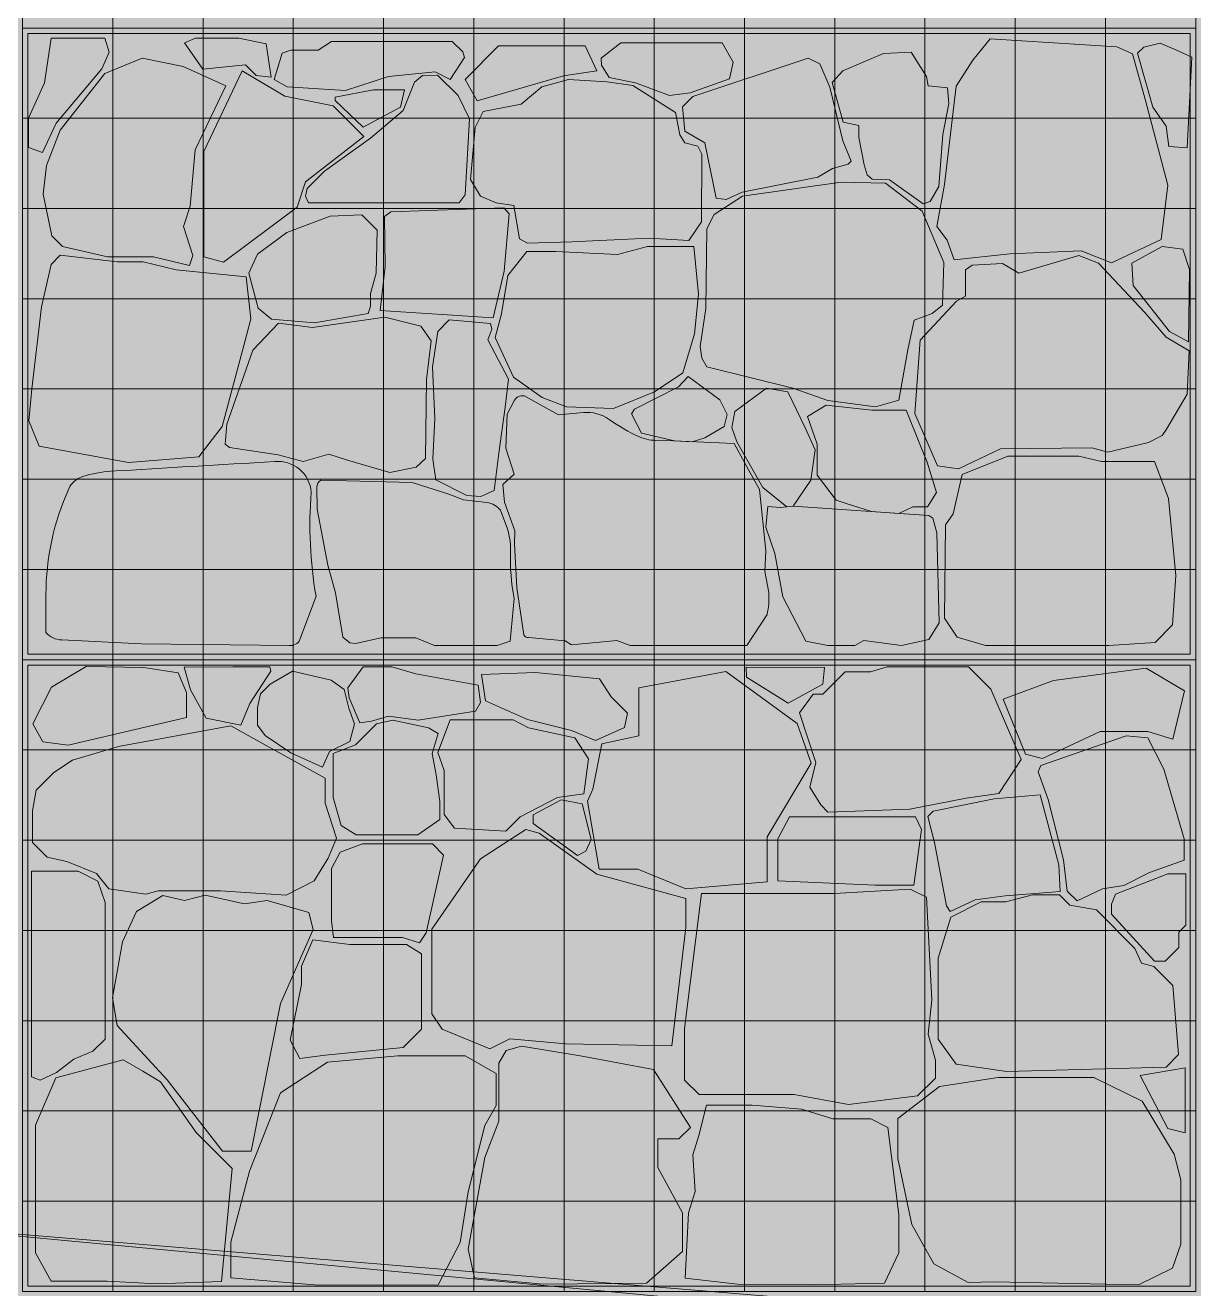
# Model space of a CAD drawing. Header units: centimetres. Extents: x -4381 to 5639, y -3920 to 4826.
# Drawn here: x 187.769 to 189.144, y 2.444 to 3.93 of the extents above; entities that cross this region are included whole.
import ezdxf
from ezdxf.xclip import XClip

# ---------------------------------------------------------------- set-up
doc = ezdxf.new("R2010")
doc.units = ezdxf.units.CM
doc.header["$MEASUREMENT"] = 0
doc.header["$XCLIPFRAME"] = 0
doc.set_wipeout_variables(frame=1)
doc.linetypes.add('Wipeout_Contour', pattern=[100, 0, -100])
for name, color, linetype in [('0- SITE', 7, 'Continuous'), ('Drawing & Figure', 7, 'Continuous'), ('Mur de clôture', 7, 'Continuous')]:
    doc.layers.add(name, color=color, linetype=linetype)
for name, color, linetype, lineweight in [('0- SITE_Pen_No__1', 7, 'Continuous', 5), ('0_Pen_No__1', 7, 'Continuous', 5), ('net_Pen_No__1', 7, 'Continuous', 5)]:
    doc.layers.add(name, color=color, linetype=linetype, lineweight=lineweight)
for name, color, linetype, lineweight, true_color in [('0- SITE_Pen_No__102', 7, 'Continuous', 5, 0xcccccc), ('0- SITE_Pen_No__180', 7, 'Continuous', 5, 0xe2e3c6), ('cad-block.com_Pen_No__62', 7, 'Continuous', 5, 0xaaaaaa), ('hatch stone_Pen_No__254', 7, 'Continuous', 13, 0xe8e8e8), ('Mur de clôture_Pen_No__178', 7, 'Continuous', 5, 0xbda888)]:
    doc.layers.add(name, color=color, linetype=linetype, lineweight=lineweight, true_color=true_color)

# ---------------------------------------------------------------- blocks, each defined once
blk = doc.blocks.new('Drawing_15_15', base_point=(-267.6734, 10.6179))
at = {"layer": 'hatch stone_Pen_No__254', "linetype": 'Continuous', "ltscale": 10}
for points in [[(187.7899, 3.7803), (187.8059, 3.8148), (187.8597, 3.8787), (187.8681, 3.8982), (187.863, 3.9149), (187.8001, 3.9149), (187.7919, 3.8621), (187.7731, 3.8206), (187.7731, 3.7861)], [(187.9783, 3.8785), (188.0286, 3.8835), (188.041, 3.871), (188.0587, 3.8688), (188.0528, 3.9083), (188.0206, 3.9149), (187.9696, 3.9149), (187.9567, 3.9094)], [(188.0715, 3.8972), (188.0623, 3.8662), (188.0775, 3.8575), (188.1461, 3.8532), (188.1968, 3.8697), (188.2515, 3.8753), (188.2693, 3.8661), (188.286, 3.8922), (188.2841, 3.8986), (188.2718, 3.9108), (188.1297, 3.9108), (188.1139, 3.9007), (188.0818, 3.9007)], [(188.5979, 3.8671), (188.6022, 3.8867), (188.5891, 3.9093), (188.4702, 3.9093), (188.447, 3.8914), (188.4473, 3.8831), (188.4562, 3.8685), (188.4874, 3.8622), (188.5273, 3.8473), (188.5517, 3.8506)], [(188.8624, 3.6542), (188.9278, 3.6612), (189.0116, 3.6647), (189.0475, 3.6504), (189.1058, 3.6778), (189.1136, 3.7417), (189.0872, 3.8415), (189.0721, 3.8965), (189.0535, 3.9046), (188.9047, 3.914), (188.8842, 3.889), (188.8644, 3.8582), (188.8508, 3.7427), (188.842, 3.6933), (188.8541, 3.6772)], [(188.3012, 3.8409), (188.4025, 3.8705), (188.4419, 3.8762), (188.4283, 3.9058), (188.3261, 3.9058), (188.2868, 3.866)], [(188.7598, 3.7542), (188.7658, 3.7491), (188.7861, 3.7481), (188.8257, 3.7199), (188.8341, 3.7227), (188.844, 3.7401), (188.8488, 3.8013), (188.8561, 3.838), (188.8544, 3.8563), (188.8315, 3.8587), (188.8298, 3.8698), (188.8116, 3.8983), (188.7792, 3.8967), (188.7314, 3.8764), (188.7187, 3.8626), (188.7318, 3.8161), (188.7502, 3.8119), (188.7502, 3.798), (188.7565, 3.7656)], [(189.1364, 3.7858), (189.1417, 3.8924), (189.1237, 3.9008), (189.1047, 3.909), (189.0852, 3.9042), (189.078, 3.897), (189.0959, 3.8335), (189.1116, 3.8113), (189.1148, 3.7874)], [(187.9625, 3.6474), (187.9664, 3.659), (187.9556, 3.6931), (187.9634, 3.717), (187.9693, 3.7834), (188.0053, 3.8589), (187.9554, 3.8814), (187.9069, 3.8913), (187.8632, 3.8732), (187.8106, 3.8067), (187.7946, 3.7648), (187.7906, 3.7312), (187.8007, 3.6823), (187.8131, 3.6699), (187.8661, 3.6577), (187.9203, 3.6577)], [(188.5823, 3.7267), (188.5938, 3.7251), (188.6129, 3.7337), (188.7018, 3.7512), (188.719, 3.7615), (188.7376, 3.7667), (188.741, 3.7699), (188.7313, 3.7941), (188.7159, 3.857), (188.7042, 3.8846), (188.6903, 3.8912), (188.5547, 3.8462), (188.5426, 3.834), (188.5452, 3.8054), (188.569, 3.7918)], [(188.0247, 3.8765), (187.9795, 3.7816), (187.9795, 3.6577), (188.0026, 3.6514), (188.0895, 3.7158), (188.0992, 3.7459), (188.1678, 3.7991), (188.1317, 3.8351), (188.075, 3.8467)], [(188.2366, 3.8709), (188.2274, 3.8631), (188.2141, 3.8298), (188.1757, 3.7972), (188.1215, 3.7584), (188.1011, 3.738), (188.099, 3.729), (188.1026, 3.7209), (188.2797, 3.7209), (188.2871, 3.7303), (188.2922, 3.8199), (188.2786, 3.8472), (188.2546, 3.8712)], [(188.3441, 3.7179), (188.3508, 3.6788), (188.3602, 3.6738), (188.4126, 3.6753), (188.5035, 3.6795), (188.5499, 3.6766), (188.565, 3.6986), (188.5652, 3.7785), (188.5608, 3.7877), (188.5453, 3.7916), (188.5393, 3.8009), (188.5343, 3.8273), (188.5151, 3.8395), (188.4842, 3.8591), (188.4535, 3.8635), (188.4087, 3.8661), (188.3772, 3.8574), (188.3527, 3.8372), (188.3082, 3.8287), (188.2989, 3.8095), (188.2934, 3.7484), (188.305, 3.7288), (188.3235, 3.7209)], [(188.134, 3.8415), (188.1671, 3.8101), (188.2109, 3.8335), (188.2154, 3.854), (188.1791, 3.854), (188.134, 3.8455)], [(188.5713, 3.5282), (188.6726, 3.5031), (188.7136, 3.4886), (188.7698, 3.4809), (188.7972, 3.4891), (188.8079, 3.5483), (188.815, 3.583), (188.8365, 3.5909), (188.8484, 3.6005), (188.8501, 3.6507), (188.8246, 3.7114), (188.7816, 3.7443), (188.7294, 3.7452), (188.6133, 3.7291), (188.58, 3.7073), (188.5713, 3.6903), (188.57, 3.5967), (188.5636, 3.5519), (188.5652, 3.5383)], [(188.0592, 3.5841), (188.1096, 3.5798), (188.173, 3.591), (188.1756, 3.5997), (188.1757, 3.6143), (188.1822, 3.6382), (188.1833, 3.6888), (188.1652, 3.7069), (188.1283, 3.7055), (188.0771, 3.6862), (188.0426, 3.6606), (188.0324, 3.6383), (188.0436, 3.5971)], [(188.1871, 3.5946), (188.2597, 3.5896), (188.3197, 3.5857), (188.333, 3.6405), (188.3386, 3.7081), (188.3324, 3.7151), (188.1997, 3.7106), (188.1919, 3.7049), (188.1927, 3.6463)], [(187.7859, 3.4348), (187.8908, 3.4156), (187.9737, 3.4221), (188.0012, 3.4581), (188.0296, 3.5652), (188.0349, 3.5848), (188.0293, 3.634), (187.947, 3.6424), (187.9081, 3.6518), (187.8776, 3.6518), (187.8106, 3.6594), (187.7998, 3.6486), (187.7886, 3.5989), (187.7773, 3.5021), (187.7738, 3.4645)], [(188.3223, 3.5625), (188.3438, 3.5158), (188.3776, 3.4922), (188.4061, 3.4811), (188.4614, 3.4793), (188.5095, 3.4987), (188.543, 3.5211), (188.5569, 3.567), (188.5613, 3.6138), (188.556, 3.6699), (188.5013, 3.6699), (188.466, 3.6604), (188.3931, 3.6639), (188.3596, 3.6639), (188.337, 3.6356), (188.3296, 3.5906)], [(188.8427, 3.4115), (188.8675, 3.4083), (188.9168, 3.4316), (189.0242, 3.4329), (189.0428, 3.4277), (189.0907, 3.4393), (189.1071, 3.4472), (189.1122, 3.4549), (189.1362, 3.4959), (189.1387, 3.5471), (189.1115, 3.563), (189.0861, 3.5924), (189.032, 3.6501), (189.009, 3.6592), (188.9384, 3.6384), (188.919, 3.6498), (188.8834, 3.6478), (188.8754, 3.6422), (188.8754, 3.6113), (188.8649, 3.6053), (188.8222, 3.5597), (188.8159, 3.4734)], [(189.0712, 3.6502), (189.0726, 3.6239), (189.1156, 3.5696), (189.138, 3.5577), (189.139, 3.6425), (189.1312, 3.6665), (189.1069, 3.6697)], [(188.0046, 3.437), (188.0098, 3.4331), (188.067, 3.4246), (188.0965, 3.4169), (188.1267, 3.4254), (188.1484, 3.4184), (188.1985, 3.404), (188.2294, 3.41), (188.2403, 3.4202), (188.2413, 3.5131), (188.2468, 3.5587), (188.2348, 3.576), (188.1924, 3.5866), (188.1074, 3.5743), (188.0674, 3.5797), (188.0373, 3.5477), (188.0064, 3.4608)], [(188.2889, 3.3767), (188.3055, 3.3758), (188.3209, 3.3825), (188.3264, 3.4266), (188.334, 3.4807), (188.3379, 3.5136), (188.3137, 3.56), (188.3185, 3.5723), (188.3169, 3.5792), (188.268, 3.5836), (188.2549, 3.5697), (188.2487, 3.5283), (188.2513, 3.4672), (188.249, 3.4197), (188.2523, 3.3951)], [(188.4942, 3.4502), (188.5332, 3.441), (188.5541, 3.4401), (188.5688, 3.4446), (188.5918, 3.4579), (188.5952, 3.4722), (188.5864, 3.4893), (188.5493, 3.5167), (188.538, 3.5045), (188.4861, 3.4784), (188.4827, 3.4728)], [(188.412, 3.2011), (188.4653, 3.2061), (188.4809, 3.2003), (188.6185, 3.2003), (188.6421, 3.2366, 0.078557), (188.644, 3.2625), (188.6394, 3.2875), (188.6405, 3.3117), (188.6332, 3.3839), (188.6202, 3.4068), (188.6035, 3.438), (188.5143, 3.4418, -0.129508), (188.492, 3.4457, -0.047136), (188.4562, 3.4663, 0.178869), (188.4261, 3.4744), (188.3969, 3.4718), (188.3581, 3.4932, 0.402294), (188.3451, 3.4889), (188.3364, 3.4724), (188.3347, 3.4324), (188.3445, 3.4017), (188.3311, 3.3896), (188.3332, 3.369), (188.3453, 3.3353), (188.3448, 3.3201), (188.3477, 3.268), (188.3558, 3.2129, 0.271244), (188.3613, 3.2096), (188.4046, 3.2057)], [(188.6007, 3.4566), (188.6065, 3.44), (188.6372, 3.3862), (188.6653, 3.3634), (188.6729, 3.3642), (188.6937, 3.3948), (188.6985, 3.4307), (188.6874, 3.4556), (188.6664, 3.4989), (188.6415, 3.5032), (188.6042, 3.4755)], [(188.7339, 3.3676), (188.7651, 3.358), (188.7972, 3.3558), (188.8136, 3.3634), (188.8309, 3.3634), (188.8415, 3.3802), (188.8305, 3.4159), (188.8225, 3.4354), (188.8056, 3.4771), (188.7653, 3.4771), (188.7115, 3.483), (188.6898, 3.4698), (188.701, 3.4373), (188.701, 3.4006), (188.7235, 3.3713)], [(188.899, 3.2003), (188.9637, 3.2003), (189.0441, 3.2003), (189.0985, 3.2038), (189.1192, 3.2245), (189.1229, 3.2825), (189.1142, 3.3732), (189.0978, 3.4168), (189.0355, 3.4168), (189.009, 3.4229), (188.9253, 3.4229), (188.8717, 3.4016), (188.861, 3.3554), (188.852, 3.3424), (188.851, 3.2324), (188.8657, 3.2101)], [(187.7938, 3.2157, 0.202929), (187.8123, 3.2068), (187.9061, 3.2023), (188.0798, 3.2003, 0.315943), (188.0926, 3.2072), (188.1115, 3.2583, -0.062601), (188.1058, 3.3807, 0.423499), (188.063, 3.4166), (187.8702, 3.4053, 0.056058), (187.837, 3.3991, 0.216368), (187.8206, 3.3847, 0.106349), (187.7938, 3.2603)], [(188.1432, 3.2102), (188.1514, 3.2036), (188.158, 3.2026), (188.1883, 3.2092), (188.2289, 3.2092), (188.2509, 3.2003), (188.3246, 3.2003), (188.3397, 3.2054), (188.3445, 3.2558, -0.055011), (188.3403, 3.3107, 0.099308), (188.3349, 3.3428), (188.3286, 3.3594, 0.204724), (188.3126, 3.3684), (188.2851, 3.3715), (188.2677, 3.3784), (188.2246, 3.3922), (188.1173, 3.3949, 0.262334), (188.1126, 3.3863), (188.1129, 3.3607), (188.1255, 3.2948), (188.1343, 3.2621)], [(188.6877, 3.2053), (188.7136, 3.2003), (188.7453, 3.2003), (188.7558, 3.2061), (188.8002, 3.2003), (188.8326, 3.2073), (188.8444, 3.2271), (188.8418, 3.333), (188.8373, 3.35), (188.8326, 3.3534), (188.6729, 3.3642), (188.6577, 3.3625), (188.643, 3.3639), (188.6406, 3.3396), (188.6514, 3.3086), (188.6605, 3.2576)], [(187.9592, 3.1156), (187.9592, 3.1451), (187.9495, 3.1681), (187.9088, 3.1743), (187.8412, 3.1758), (187.8002, 3.1512), (187.7785, 3.1081), (187.7902, 3.0871), (187.8201, 3.083)], [(187.9823, 3.1148), (188.0231, 3.1066), (188.0338, 3.1322), (188.0585, 3.1703), (188.057, 3.1754), (188.0135, 3.1752), (187.9562, 3.175), (187.964, 3.148)], [(188.0837, 3.17), (188.0577, 3.155), (188.0461, 3.1434), (188.0425, 3.1273), (188.0425, 3.1066), (188.0517, 3.0945), (188.082, 3.0742), (188.1191, 3.0573), (188.1272, 3.0755), (188.1514, 3.0873), (188.1566, 3.108), (188.1502, 3.1268), (188.1448, 3.1485), (188.1295, 3.1596)], [(188.1506, 3.1387), (188.1632, 3.1092), (188.1768, 3.1113), (188.1966, 3.1171), (188.2316, 3.1123), (188.299, 3.1229), (188.3049, 3.1333), (188.3021, 3.1538), (188.2289, 3.167), (188.2008, 3.1751), (188.1671, 3.1754), (188.149, 3.1507)], [(188.3062, 3.1662), (188.3109, 3.1352), (188.3601, 3.1134), (188.4119, 3.1005), (188.4402, 3.0886), (188.4745, 3.1038), (188.4781, 3.1207), (188.4587, 3.1401), (188.4449, 3.1611), (188.3695, 3.1686)], [(188.4447, 2.9374), (188.49, 2.9374), (188.5464, 2.9139), (188.6423, 2.9222), (188.6423, 2.9752), (188.6939, 3.0618), (188.6774, 3.1085), (188.5937, 3.1696), (188.4912, 3.1505), (188.4913, 3.094), (188.4476, 3.0848), (188.437, 3.0312), (188.4309, 3.0173)], [(188.6177, 3.1749), (188.6179, 3.1631), (188.6671, 3.1324), (188.7079, 3.1549), (188.7096, 3.1745)], [(188.7137, 3.0043), (188.8099, 3.0076), (188.8764, 3.0209), (188.9147, 3.0262), (188.9412, 3.0664), (188.9053, 3.1491), (188.8792, 3.1752), (188.7833, 3.1752), (188.7638, 3.1695), (188.7339, 3.1695), (188.7076, 3.1431), (188.6963, 3.1431), (188.6801, 3.121), (188.6996, 3.0625), (188.6924, 3.0335), (188.7053, 3.0127)], [(188.9662, 3.0674), (189.0338, 3.0991), (189.09, 3.0991), (189.1196, 3.0903), (189.1333, 3.1471), (189.0881, 3.1735), (188.9789, 3.1593), (188.92, 3.1371), (188.946, 3.0723)], [(188.1315, 3.0733), (188.1315, 3.0217), (188.1412, 2.9886), (188.1588, 2.9777), (188.2312, 2.9777), (188.2572, 2.9958), (188.2572, 3.0168), (188.2529, 3.0481), (188.2481, 3.0734), (188.2553, 3.0967), (188.2437, 3.1035), (188.2018, 3.1124), (188.1825, 3.1081), (188.158, 3.0836)], [(188.2549, 3.0746), (188.2623, 3.0531), (188.2623, 3.0015), (188.2745, 2.9854), (188.3348, 2.9819), (188.3516, 2.9986), (188.3957, 3.0216), (188.4266, 3.0257), (188.4319, 3.0671), (188.4159, 3.0919), (188.3614, 3.1034), (188.3436, 3.1129), (188.2692, 3.1129)], [(187.7779, 3.006), (187.7779, 2.9686), (187.7953, 2.9512), (187.8185, 2.9464), (187.8532, 2.9323), (187.8679, 2.9141), (187.9114, 2.9077), (187.9258, 2.9119), (187.9992, 2.9119), (188.0763, 2.9066), (188.1094, 2.9236), (188.1256, 2.9502), (188.1355, 2.9737), (188.1224, 3.015), (188.1224, 3.0443), (188.0112, 3.106), (187.879, 3.0814), (187.8252, 3.0653), (187.8031, 3.051), (187.7821, 3.0301)], [(188.995, 2.9114), (189.0071, 2.8999), (189.0367, 2.9142), (189.0617, 2.9179), (189.092, 2.9331), (189.1329, 2.9477), (189.1329, 2.973), (189.1089, 3.0549), (189.0901, 3.0916), (189.0645, 3.0941), (188.9642, 3.0591), (188.961, 3.0519), (188.9728, 3.0191), (188.9908, 2.9481)], [(188.367, 2.991), (188.4192, 2.9533), (188.4288, 2.9585), (188.435, 2.9721), (188.4247, 3.014), (188.4, 3.0188), (188.367, 3.0013)], [(188.8533, 2.8942), (188.8575, 2.8874), (188.8868, 2.901), (188.9223, 2.906), (188.987, 2.9111), (188.9852, 2.9424), (188.9634, 3.0246), (188.9092, 3.0198), (188.8374, 3.0053), (188.8312, 2.9991), (188.839, 2.9687)], [(188.6549, 2.9234), (188.7692, 2.9185), (188.8147, 2.9185), (188.8236, 2.9838), (188.8168, 2.9988), (188.6684, 2.9988), (188.6549, 2.9729)], [(188.4053, 2.7318), (188.5302, 2.7294), (188.5466, 2.8685), (188.5466, 2.9026), (188.4418, 2.9315), (188.3739, 2.9794), (188.3584, 2.984), (188.3048, 2.9495), (188.2479, 2.8665), (188.2479, 2.7671), (188.26, 2.7491), (188.3159, 2.726), (188.3394, 2.7378)], [(188.1322, 2.8568), (188.2131, 2.8568), (188.2331, 2.8504), (188.2412, 2.8624), (188.2616, 2.9538), (188.2484, 2.967), (188.1663, 2.967), (188.14, 2.9573), (188.1297, 2.9381), (188.1297, 2.8764)], [(187.7767, 2.6928), (187.787, 2.689), (187.8063, 2.698), (187.8267, 2.7135), (187.849, 2.723), (187.8634, 2.7374), (187.8634, 2.898), (187.8548, 2.9232), (187.8317, 2.9349), (187.7767, 2.9349)], [(189.0474, 2.8841), (189.0979, 2.8291), (189.1106, 2.8291), (189.1264, 2.8449), (189.1264, 2.863), (189.1349, 2.8715), (189.1349, 2.9318), (189.1134, 2.9318), (189.0521, 2.9079), (189.0474, 2.8961)], [(188.5451, 2.6889), (188.5622, 2.6722), (188.6739, 2.6722), (188.7381, 2.6604), (188.8192, 2.6704), (188.8401, 2.6913), (188.8401, 2.7126), (188.8316, 2.7431), (188.836, 2.7836), (188.8297, 2.9043), (188.8105, 2.9137), (188.7212, 2.9084), (188.5648, 2.9084), (188.5451, 2.7496)], [(187.8774, 2.7534), (187.9364, 2.6892), (188.0014, 2.6053), (188.0353, 2.6053), (188.0697, 2.7793), (188.108, 2.8661), (188.103, 2.8863), (188.0542, 2.9005), (188.0272, 2.8964), (187.9811, 2.9067), (187.9567, 2.9003), (187.9312, 2.9062), (187.9002, 2.8873), (187.8838, 2.8519), (187.8722, 2.7859)], [(188.9243, 2.6993), (189.1115, 2.7044), (189.1262, 2.719), (189.1195, 2.8002), (189.0971, 2.8227), (189.0825, 2.8267), (189.0748, 2.844), (189.0295, 2.8893), (188.9981, 2.8949), (188.9862, 2.9069), (188.9545, 2.9069), (188.9231, 2.8988), (188.8941, 2.8988), (188.8584, 2.8809), (188.8432, 2.8327), (188.8432, 2.7372), (188.8646, 2.7079)], [(188.0925, 2.7145), (188.1221, 2.7185), (188.2142, 2.7274), (188.2356, 2.7488), (188.2356, 2.8375), (188.2179, 2.8486), (188.1512, 2.8486), (188.1079, 2.8541), (188.0943, 2.8232), (188.0943, 2.8017), (188.0811, 2.7359)], [(188.2903, 2.4903), (188.2981, 2.4565), (188.3788, 2.4492), (188.5003, 2.4503), (188.5425, 2.4874), (188.5425, 2.5329), (188.5137, 2.5863), (188.5137, 2.6198), (188.5385, 2.6198), (188.5519, 2.6333), (188.5087, 2.7015), (188.4245, 2.7172), (188.3534, 2.7289), (188.3353, 2.7238), (188.3264, 2.7091), (188.3264, 2.6408), (188.3101, 2.5982)], [(187.7814, 2.6359), (187.7814, 2.486), (187.8, 2.4524), (187.8657, 2.4524), (187.9245, 2.4493), (188.0004, 2.4522), (188.013, 2.5851), (187.9706, 2.6275), (187.9285, 2.6872), (187.8846, 2.7129), (187.8053, 2.6918)], [(188.0114, 2.4566), (188.1144, 2.4478), (188.2553, 2.4484), (188.2809, 2.4979), (188.2905, 2.5577), (188.31, 2.6358), (188.3235, 2.6592), (188.3235, 2.6967), (188.2869, 2.7177), (188.2078, 2.7177), (188.1249, 2.7103), (188.0698, 2.674), (188.0333, 2.582), (188.0114, 2.4984)], [(189.0792, 2.4482), (189.119, 2.4677), (189.1287, 2.4962), (189.1287, 2.5716), (189.1211, 2.6019), (189.0833, 2.6643), (189.0265, 2.692), (188.9138, 2.692), (188.8449, 2.6817), (188.7959, 2.644), (188.7959, 2.5968), (188.8125, 2.5191), (188.8382, 2.4729), (188.8787, 2.451), (188.9083, 2.4516)], [(189.0809, 2.6946), (189.1134, 2.632), (189.134, 2.6272), (189.134, 2.7034)], [(188.5457, 2.4561), (188.6075, 2.4491), (188.6945, 2.4481), (188.7804, 2.4503), (188.7972, 2.486), (188.7972, 2.5311), (188.7843, 2.6333), (188.764, 2.6435), (188.7196, 2.6435), (188.6826, 2.655), (188.6246, 2.6594), (188.5709, 2.6594), (188.562, 2.6239), (188.5549, 2.6011), (188.5577, 2.5582), (188.5498, 2.5328)]]:
    blk.add_hatch(color=256, dxfattribs=at).paths.add_polyline_path(points)
at = {"color": 254, "linetype": 'Wipeout_Contour', "lineweight": 0, "ltscale": 758.757441}
blk.add_wipeout([(187.8035, 2.5014), (191.5008, 2.1556), (191.5693, 2.1494), (187.8062, 2.5014)], dxfattribs=at).dxf.layer = '0- SITE'
at = {"layer": '0- SITE_Pen_No__102', "linetype": 'Continuous', "ltscale": 10}
blk.add_hatch(color=256, dxfattribs=at).paths.add_polyline_path([(187.8035, 2.5014), (191.5008, 2.1556), (191.5693, 2.1494), (187.8062, 2.5014)])
at = {"color": 254, "linetype": 'Wipeout_Contour', "lineweight": 0, "ltscale": 562.587709}
blk.add_wipeout([(187.8035, 2.5014), (187.8062, 2.5014), (187.4252, 2.5376)], dxfattribs=at).dxf.layer = '0- SITE'
at = {"layer": '0- SITE_Pen_No__102', "linetype": 'Continuous', "ltscale": 10}
blk.add_hatch(color=256, dxfattribs=at).paths.add_polyline_path([(187.8035, 2.5014), (187.8062, 2.5014), (187.4252, 2.5376)])
at = {"color": 254, "linetype": 'Wipeout_Contour', "lineweight": 0, "ltscale": 1671.77046}
blk.add_wipeout([(179.4853, 5.4131), (179.4853, 3.1827), (181.1878, 3.0031), (181.4619, 2.9897), (187.4252, 2.5376), (187.8062, 2.5014), (191.5693, 2.1494), (191.6061, 2.1461), (191.6061, 5.4131)], dxfattribs=at).dxf.layer = 'Mur de clôture'
at = {"layer": '0- SITE_Pen_No__180', "linetype": 'Continuous', "lineweight": 0, "ltscale": 10, "true_color": 0x383831}
blk.add_hatch(color=250, dxfattribs=at).paths.add_polyline_path([(150.8555, 0.9963), (191.9908, 0.9963), (191.9908, 2.1246), (191.9205, 2.1179), (191.5008, 2.1556), (187.8035, 2.5014), (187.4252, 2.5376), (181.4619, 2.9897), (181.1861, 3.0031), (180.7554, 3.0485), (176.89, 3.4563), (170.3282, 3.9956), (169.4763, 4.0562), (166.3708, 4.4948), (166.2162, 4.5439), (165.9513, 4.5439), (161.182, 5.0048), (160.5851, 5.0809), (159.2778, 5.1364), (159.0078, 5.1364), (157.2074, 5.1364), (156.5896, 5.1363), (151.1847, 5.1363), (151.0615, 5.1363), (150.8555, 5.1455)])
at = {"layer": '0_Pen_No__1', "linetype": 'Continuous', "lineweight": 0, "ltscale": 10, "true_color": 0x000000}
blk.add_hatch(color=18, dxfattribs=at).paths.add_polyline_path([(150.8555, 5.1482), (150.8555, 0.9963), (191.9908, 0.9963), (191.9908, 2.1212), (191.9068, 2.1179), (188.9123, 2.4127), (187.1039, 2.562), (179.4853, 3.1817), (177.5688, 3.3847), (175.805, 3.5455), (169.6156, 4.1104), (166.2312, 4.5836), (163.6783, 4.7817), (160.5633, 5.0818), (159.28, 5.1364), (157.0853, 5.1364), (157.0853, 5.1413), (150.9484, 5.1413)])
at = {"layer": 'Mur de clôture_Pen_No__178', "linetype": 'Continuous', "ltscale": 10}
blk.add_hatch(color=256, dxfattribs=at).paths.add_polyline_path([(179.4853, 5.4131), (179.4853, 3.1827), (181.1878, 3.0031), (181.4619, 2.9897), (187.4252, 2.5376), (187.8062, 2.5014), (191.5693, 2.1494), (191.6061, 2.1461), (191.6061, 5.4131)])
at = {"layer": '0- SITE_Pen_No__1', "linetype": 'Continuous', "ltscale": 10, "flags": 128}
blk.add_lwpolyline([(150.8555, 5.1455), (151.0615, 5.1363), (151.1847, 5.1363), (156.5896, 5.1363), (157.2074, 5.1364), (159.0078, 5.1364), (159.2778, 5.1364), (160.5851, 5.0809), (161.182, 5.0048), (165.9513, 4.5439), (166.2162, 4.5439), (166.3708, 4.4948), (169.4763, 4.0562), (170.3282, 3.9956), (176.89, 3.4563), (180.7554, 3.0485), (181.1861, 3.0031), (181.4619, 2.9897), (187.4252, 2.5376), (187.8035, 2.5014), (191.5008, 2.1556), (191.9205, 2.1179), (191.9908, 2.1246)], dxfattribs=at)
at = {"layer": '0_Pen_No__1', "linetype": 'Continuous', "ltscale": 10}
blk.add_line((187.1039, 2.562), (188.9123, 2.4127), dxfattribs=at)
at = {"layer": 'cad-block.com_Pen_No__62', "linetype": 'Continuous', "ltscale": 10, "flags": 128}
for points in [[(187.7899, 3.7803), (187.7731, 3.7861), (187.7731, 3.8206), (187.7919, 3.8621), (187.8001, 3.9149), (187.863, 3.9149), (187.8681, 3.8982), (187.8597, 3.8787), (187.8059, 3.8148), (187.7899, 3.7803)], [(187.9783, 3.8785), (187.9567, 3.9094), (187.9696, 3.9149), (188.0206, 3.9149), (188.0528, 3.9083), (188.0587, 3.8688), (188.041, 3.871), (188.0286, 3.8835), (187.9783, 3.8785)], [(188.0715, 3.8972), (188.0623, 3.8662), (188.0775, 3.8575), (188.1461, 3.8532), (188.1968, 3.8697), (188.2515, 3.8753), (188.2693, 3.8661), (188.286, 3.8922), (188.2841, 3.8986), (188.2718, 3.9108), (188.1297, 3.9108), (188.1139, 3.9007), (188.0818, 3.9007), (188.0715, 3.8972)], [(188.5979, 3.8671), (188.5517, 3.8506), (188.5273, 3.8473), (188.4874, 3.8622), (188.4562, 3.8685), (188.4473, 3.8831), (188.447, 3.8914), (188.4702, 3.9093), (188.5891, 3.9093), (188.6022, 3.8867), (188.5979, 3.8671)], [(188.8624, 3.6542), (188.8541, 3.6772), (188.842, 3.6933), (188.8508, 3.7427), (188.8644, 3.8582), (188.8842, 3.889), (188.9047, 3.914), (189.0535, 3.9046), (189.0721, 3.8965), (189.0872, 3.8415), (189.1136, 3.7417), (189.1058, 3.6778), (189.0475, 3.6504), (189.0116, 3.6647), (188.9278, 3.6612), (188.8624, 3.6542)], [(188.3012, 3.8409), (188.2868, 3.866), (188.3261, 3.9058), (188.4283, 3.9058), (188.4419, 3.8762), (188.4025, 3.8705), (188.3012, 3.8409)], [(188.7598, 3.7542), (188.7565, 3.7656), (188.7502, 3.798), (188.7502, 3.8119), (188.7318, 3.8161), (188.7187, 3.8626), (188.7314, 3.8764), (188.7792, 3.8967), (188.8116, 3.8983), (188.8298, 3.8698), (188.8315, 3.8587), (188.8544, 3.8563), (188.8561, 3.838), (188.8488, 3.8013), (188.844, 3.7401), (188.8341, 3.7227), (188.8257, 3.7199), (188.7861, 3.7481), (188.7658, 3.7491), (188.7598, 3.7542)], [(189.1364, 3.7858), (189.1417, 3.8924), (189.1237, 3.9008), (189.1047, 3.909), (189.0852, 3.9042), (189.078, 3.897), (189.0959, 3.8335), (189.1116, 3.8113), (189.1148, 3.7874), (189.1364, 3.7858)], [(187.9625, 3.6474), (187.9203, 3.6577), (187.8661, 3.6577), (187.8131, 3.6699), (187.8007, 3.6823), (187.7906, 3.7312), (187.7946, 3.7648), (187.8106, 3.8067), (187.8632, 3.8732), (187.9069, 3.8913), (187.9554, 3.8814), (188.0053, 3.8589), (187.9693, 3.7834), (187.9634, 3.717), (187.9556, 3.6931), (187.9664, 3.659), (187.9625, 3.6474)], [(188.5823, 3.7267), (188.569, 3.7918), (188.5452, 3.8054), (188.5426, 3.834), (188.5547, 3.8462), (188.6903, 3.8912), (188.7042, 3.8846), (188.7159, 3.857), (188.7313, 3.7941), (188.741, 3.7699), (188.7376, 3.7667), (188.719, 3.7615), (188.7018, 3.7512), (188.6129, 3.7337), (188.5938, 3.7251), (188.5823, 3.7267)], [(188.0247, 3.8765), (187.9795, 3.7816), (187.9795, 3.6577), (188.0026, 3.6514), (188.0895, 3.7158), (188.0992, 3.7459), (188.1678, 3.7991), (188.1317, 3.8351), (188.075, 3.8467), (188.0247, 3.8765)], [(188.2366, 3.8709), (188.2546, 3.8712), (188.2786, 3.8472), (188.2922, 3.8199), (188.2871, 3.7303), (188.2797, 3.7209), (188.1026, 3.7209), (188.099, 3.729), (188.1011, 3.738), (188.1215, 3.7584), (188.1757, 3.7972), (188.2141, 3.8298), (188.2274, 3.8631), (188.2366, 3.8709)], [(188.3441, 3.7179), (188.3508, 3.6788), (188.3602, 3.6738), (188.4126, 3.6753), (188.5035, 3.6795), (188.5499, 3.6766), (188.565, 3.6986), (188.5652, 3.7785), (188.5608, 3.7877), (188.5453, 3.7916), (188.5393, 3.8009), (188.5343, 3.8273), (188.5151, 3.8395), (188.4842, 3.8591), (188.4535, 3.8635), (188.4087, 3.8661), (188.3772, 3.8574), (188.3527, 3.8372), (188.3082, 3.8287), (188.2989, 3.8095), (188.2934, 3.7484), (188.305, 3.7288), (188.3235, 3.7209), (188.3441, 3.7179)], [(188.134, 3.8415), (188.134, 3.8455), (188.1791, 3.854), (188.2154, 3.854), (188.2109, 3.8335), (188.1671, 3.8101), (188.134, 3.8415)], [(188.5713, 3.5282), (188.6726, 3.5031), (188.7136, 3.4886), (188.7698, 3.4809), (188.7972, 3.4891), (188.8079, 3.5483), (188.815, 3.583), (188.8365, 3.5909), (188.8484, 3.6005), (188.8501, 3.6507), (188.8246, 3.7114), (188.7816, 3.7443), (188.7294, 3.7452), (188.6133, 3.7291), (188.58, 3.7073), (188.5713, 3.6903), (188.57, 3.5967), (188.5636, 3.5519), (188.5652, 3.5383), (188.5713, 3.5282)], [(188.0592, 3.5841), (188.0436, 3.5971), (188.0324, 3.6383), (188.0426, 3.6606), (188.0771, 3.6862), (188.1283, 3.7055), (188.1652, 3.7069), (188.1833, 3.6888), (188.1822, 3.6382), (188.1757, 3.6143), (188.1756, 3.5997), (188.173, 3.591), (188.1096, 3.5798), (188.0592, 3.5841)], [(188.1871, 3.5946), (188.1927, 3.6463), (188.1919, 3.7049), (188.1997, 3.7106), (188.3324, 3.7151), (188.3386, 3.7081), (188.333, 3.6405), (188.3197, 3.5857), (188.2597, 3.5896), (188.187, 3.5944)], [(187.7859, 3.4348), (187.8908, 3.4156), (187.9737, 3.4221), (188.0012, 3.4581), (188.0296, 3.5652), (188.0349, 3.5848), (188.0293, 3.634), (187.947, 3.6424), (187.9081, 3.6518), (187.8776, 3.6518), (187.8106, 3.6594), (187.7998, 3.6486), (187.7886, 3.5989), (187.7773, 3.5021), (187.7738, 3.4645), (187.7859, 3.4348)], [(188.3223, 3.5625), (188.3296, 3.5906), (188.337, 3.6356), (188.3596, 3.6639), (188.3931, 3.6639), (188.466, 3.6604), (188.5013, 3.6699), (188.556, 3.6699), (188.5613, 3.6138), (188.5569, 3.567), (188.543, 3.5211), (188.5095, 3.4987), (188.4614, 3.4793), (188.4061, 3.4811), (188.3776, 3.4922), (188.3438, 3.5158), (188.3223, 3.5625)], [(188.8427, 3.4115), (188.8159, 3.4734), (188.8222, 3.5597), (188.8649, 3.6053), (188.8754, 3.6113), (188.8754, 3.6422), (188.8834, 3.6478), (188.919, 3.6498), (188.9384, 3.6384), (189.009, 3.6592), (189.032, 3.6501), (189.0861, 3.5924), (189.1115, 3.563), (189.1387, 3.5471), (189.1362, 3.4959), (189.1122, 3.4549), (189.1071, 3.4472), (189.0907, 3.4393), (189.0428, 3.4277), (189.0242, 3.4329), (188.9168, 3.4316), (188.8675, 3.4083), (188.8427, 3.4115)], [(189.0712, 3.6502), (189.0726, 3.6239), (189.1156, 3.5696), (189.138, 3.5577), (189.139, 3.6425), (189.1312, 3.6665), (189.1069, 3.6697), (189.0712, 3.6502)], [(188.0046, 3.437), (188.0064, 3.4608), (188.0373, 3.5477), (188.0674, 3.5797), (188.1074, 3.5743), (188.1924, 3.5866), (188.2348, 3.576), (188.2468, 3.5587), (188.2413, 3.5131), (188.2403, 3.4202), (188.2294, 3.41), (188.1985, 3.404), (188.1484, 3.4184), (188.1267, 3.4254), (188.0965, 3.4169), (188.067, 3.4246), (188.0098, 3.4331), (188.0046, 3.437)], [(188.2889, 3.3767), (188.2523, 3.3951), (188.249, 3.4197), (188.2513, 3.4672), (188.2487, 3.5283), (188.2549, 3.5697), (188.268, 3.5836), (188.3169, 3.5792), (188.3185, 3.5723), (188.3137, 3.56), (188.3379, 3.5136), (188.334, 3.4807), (188.3264, 3.4266), (188.3209, 3.3825), (188.3055, 3.3758), (188.2889, 3.3767)], [(188.4942, 3.4502), (188.4827, 3.4728), (188.4861, 3.4784), (188.538, 3.5045), (188.5493, 3.5167), (188.5864, 3.4893), (188.5952, 3.4722), (188.5918, 3.4579), (188.5688, 3.4446), (188.5541, 3.4401), (188.5332, 3.441), (188.4942, 3.4502)], [(188.6007, 3.4566), (188.6042, 3.4755), (188.6415, 3.5032), (188.6664, 3.4989), (188.6874, 3.4556), (188.6985, 3.4307), (188.6937, 3.3948), (188.6729, 3.3642), (188.6653, 3.3634), (188.6372, 3.3862), (188.6065, 3.44), (188.6007, 3.4566)], [(188.7339, 3.3676), (188.7651, 3.358), (188.7972, 3.3558), (188.8136, 3.3634), (188.8309, 3.3634), (188.8415, 3.3802), (188.8305, 3.4159), (188.8225, 3.4354), (188.8056, 3.4771), (188.7653, 3.4771), (188.7115, 3.483), (188.6898, 3.4698), (188.701, 3.4373), (188.701, 3.4006), (188.7235, 3.3713), (188.7339, 3.3676)], [(188.899, 3.2003), (188.8657, 3.2101), (188.851, 3.2324), (188.852, 3.3424), (188.861, 3.3554), (188.8717, 3.4016), (188.9253, 3.4229), (189.009, 3.4229), (189.0355, 3.4168), (189.0978, 3.4168), (189.1142, 3.3732), (189.1229, 3.2825), (189.1192, 3.2245), (189.0985, 3.2038), (189.0441, 3.2003), (188.9637, 3.2003), (188.899, 3.2003)], [(188.6877, 3.2053), (188.6605, 3.2576), (188.6514, 3.3086), (188.6406, 3.3396), (188.643, 3.3639), (188.6577, 3.3625), (188.6729, 3.3642), (188.8326, 3.3534), (188.8373, 3.35), (188.8418, 3.333), (188.8444, 3.2271), (188.8326, 3.2073), (188.8002, 3.2003), (188.7558, 3.2061), (188.7453, 3.2003), (188.7136, 3.2003), (188.6877, 3.2053)], [(187.9592, 3.1156), (187.9592, 3.1451), (187.9495, 3.1681), (187.9088, 3.1743), (187.8412, 3.1758), (187.8002, 3.1512), (187.7785, 3.1081), (187.7902, 3.0871), (187.8201, 3.083), (187.9592, 3.1156)], [(187.9823, 3.1148), (187.964, 3.148), (187.9562, 3.175), (188.0135, 3.1752), (188.057, 3.1754), (188.0585, 3.1703), (188.0338, 3.1322), (188.0231, 3.1066), (187.9823, 3.1148)], [(188.0837, 3.17), (188.1295, 3.1596), (188.1448, 3.1485), (188.1502, 3.1268), (188.1566, 3.108), (188.1514, 3.0873), (188.1272, 3.0755), (188.1191, 3.0573), (188.082, 3.0742), (188.0517, 3.0945), (188.0425, 3.1066), (188.0425, 3.1273), (188.0461, 3.1434), (188.0577, 3.155), (188.0837, 3.17)], [(188.1506, 3.1387), (188.1632, 3.1092), (188.1768, 3.1113), (188.1966, 3.1171), (188.2316, 3.1123), (188.299, 3.1229), (188.3049, 3.1333), (188.3021, 3.1538), (188.2289, 3.167), (188.2008, 3.1751), (188.1671, 3.1754), (188.149, 3.1507), (188.1506, 3.1387)], [(188.3062, 3.1662), (188.3109, 3.1352), (188.3601, 3.1134), (188.4119, 3.1005), (188.4402, 3.0886), (188.4745, 3.1038), (188.4781, 3.1207), (188.4587, 3.1401), (188.4449, 3.1611), (188.3695, 3.1686), (188.3062, 3.1662)], [(188.4447, 2.9374), (188.49, 2.9374), (188.5464, 2.9139), (188.6423, 2.9222), (188.6423, 2.9752), (188.6939, 3.0618), (188.6774, 3.1085), (188.5937, 3.1696), (188.4912, 3.1505), (188.4913, 3.094), (188.4476, 3.0848), (188.437, 3.0312), (188.4309, 3.0173), (188.4447, 2.9374)], [(188.6177, 3.1749), (188.6179, 3.1631), (188.6671, 3.1324), (188.7079, 3.1549), (188.7096, 3.1745), (188.6177, 3.1749)], [(188.7137, 3.0043), (188.7053, 3.0127), (188.6924, 3.0335), (188.6996, 3.0625), (188.6801, 3.121), (188.6963, 3.1431), (188.7076, 3.1431), (188.7339, 3.1695), (188.7638, 3.1695), (188.7833, 3.1752), (188.8792, 3.1752), (188.9053, 3.1491), (188.9412, 3.0664), (188.9147, 3.0262), (188.8764, 3.0209), (188.8099, 3.0076), (188.7137, 3.0043)], [(188.9662, 3.0674), (188.946, 3.0723), (188.92, 3.1371), (188.9789, 3.1593), (189.0881, 3.1735), (189.1333, 3.1471), (189.1196, 3.0903), (189.09, 3.0991), (189.0338, 3.0991), (188.9662, 3.0674)], [(188.1315, 3.0733), (188.1315, 3.0217), (188.1412, 2.9886), (188.1588, 2.9777), (188.2312, 2.9777), (188.2572, 2.9958), (188.2572, 3.0168), (188.2529, 3.0481), (188.2481, 3.0734), (188.2553, 3.0967), (188.2437, 3.1035), (188.2018, 3.1124), (188.1825, 3.1081), (188.158, 3.0836), (188.1315, 3.0733)], [(188.2623, 3.0015), (188.2623, 3.0245), (188.2623, 3.0531), (188.2549, 3.0746), (188.2692, 3.1129), (188.3436, 3.1129), (188.3614, 3.1034), (188.4159, 3.0919), (188.4319, 3.0671), (188.4266, 3.0257), (188.3957, 3.0216), (188.3516, 2.9986), (188.3348, 2.9819), (188.2745, 2.9854), (188.2623, 3.0015)], [(188.0763, 2.9066), (188.1094, 2.9236), (188.1256, 2.9502), (188.1355, 2.9737), (188.1224, 3.015), (188.1224, 3.0443), (188.0458, 3.0868), (188.0112, 3.106), (187.879, 3.0814), (187.8252, 3.0653), (187.8031, 3.051), (187.7821, 3.0301), (187.7779, 3.006), (187.7779, 2.9686), (187.7953, 2.9512), (187.8185, 2.9464), (187.8532, 2.9323), (187.8679, 2.9141), (187.9114, 2.9077), (187.9258, 2.9119), (187.9992, 2.9119), (188.0763, 2.9066)], [(188.995, 2.9114), (188.9908, 2.9481), (188.9728, 3.0191), (188.961, 3.0519), (188.9642, 3.0591), (189.0645, 3.0941), (189.0901, 3.0916), (189.1089, 3.0549), (189.1329, 2.973), (189.1329, 2.9477), (189.092, 2.9331), (189.0617, 2.9179), (189.0367, 2.9142), (189.0071, 2.8999), (188.995, 2.9114)], [(188.367, 2.991), (188.367, 3.0013), (188.4, 3.0188), (188.4247, 3.014), (188.435, 2.9721), (188.4288, 2.9585), (188.4192, 2.9533), (188.367, 2.991)], [(188.8533, 2.8942), (188.839, 2.9687), (188.8312, 2.9991), (188.8374, 3.0053), (188.9092, 3.0198), (188.9634, 3.0246), (188.9852, 2.9424), (188.987, 2.9111), (188.9223, 2.906), (188.8868, 2.901), (188.8575, 2.8874), (188.8533, 2.8942)], [(188.6549, 2.9234), (188.6549, 2.9729), (188.6684, 2.9988), (188.8168, 2.9988), (188.8236, 2.9838), (188.8147, 2.9185), (188.7692, 2.9185), (188.6549, 2.9234)], [(188.4053, 2.7318), (188.3394, 2.7378), (188.3159, 2.726), (188.26, 2.7491), (188.2479, 2.7671), (188.2479, 2.8665), (188.3048, 2.9495), (188.3584, 2.984), (188.3739, 2.9794), (188.4418, 2.9315), (188.5466, 2.9026), (188.5466, 2.8685), (188.5302, 2.7294), (188.4053, 2.7318)], [(188.1322, 2.8568), (188.2131, 2.8568), (188.2331, 2.8504), (188.2412, 2.8624), (188.2616, 2.9538), (188.2484, 2.967), (188.1663, 2.967), (188.14, 2.9573), (188.1297, 2.9381), (188.1297, 2.8764), (188.1322, 2.8568)], [(187.7767, 2.6928), (187.7767, 2.9349), (187.8244, 2.9349), (187.8317, 2.9349), (187.8548, 2.9232), (187.8634, 2.898), (187.8634, 2.7374), (187.849, 2.723), (187.8267, 2.7135), (187.8063, 2.698), (187.787, 2.689), (187.7767, 2.6928)], [(189.0474, 2.8841), (189.0474, 2.8961), (189.0521, 2.9079), (189.1134, 2.9318), (189.1349, 2.9318), (189.1349, 2.8977), (189.1349, 2.8715), (189.1264, 2.863), (189.1264, 2.8449), (189.1106, 2.8291), (189.0979, 2.8291), (189.0474, 2.8841)], [(188.5451, 2.6889), (188.5451, 2.7496), (188.5648, 2.9084), (188.5963, 2.9084), (188.7212, 2.9084), (188.8105, 2.9137), (188.8297, 2.9043), (188.836, 2.7836), (188.8316, 2.7431), (188.8401, 2.7126), (188.8401, 2.6913), (188.8192, 2.6704), (188.7381, 2.6604), (188.6739, 2.6722), (188.5622, 2.6722), (188.5451, 2.6889)], [(187.8774, 2.7534), (187.8722, 2.7859), (187.8838, 2.8519), (187.9002, 2.8873), (187.9312, 2.9062), (187.9567, 2.9003), (187.9811, 2.9067), (188.0272, 2.8964), (188.0542, 2.9005), (188.103, 2.8863), (188.108, 2.8661), (188.0697, 2.7793), (188.0353, 2.6053), (188.0014, 2.6053), (187.9364, 2.6892), (187.8774, 2.7534)], [(188.9243, 2.6993), (188.8646, 2.7079), (188.8432, 2.7372), (188.8432, 2.8327), (188.8584, 2.8809), (188.8941, 2.8988), (188.9231, 2.8988), (188.9545, 2.9069), (188.9862, 2.9069), (188.9981, 2.8949), (189.0295, 2.8893), (189.0748, 2.844), (189.0825, 2.8267), (189.0971, 2.8227), (189.1195, 2.8002), (189.1262, 2.719), (189.1115, 2.7044), (188.9243, 2.6993)], [(188.0925, 2.7145), (188.0811, 2.7359), (188.0943, 2.8017), (188.0943, 2.8232), (188.1079, 2.8541), (188.1512, 2.8486), (188.2179, 2.8486), (188.2356, 2.8375), (188.2356, 2.7488), (188.2142, 2.7274), (188.1221, 2.7185), (188.0925, 2.7145)], [(188.2903, 2.4903), (188.2981, 2.4565), (188.3788, 2.4492), (188.5003, 2.4503), (188.5425, 2.4874), (188.5425, 2.5329), (188.5137, 2.5863), (188.5137, 2.6198), (188.5385, 2.6198), (188.5519, 2.6333), (188.5087, 2.7015), (188.4245, 2.7172), (188.3534, 2.7289), (188.3353, 2.7238), (188.3264, 2.7091), (188.3264, 2.673), (188.3264, 2.6408), (188.3101, 2.5982), (188.2903, 2.4903)], [(187.8, 2.4524), (187.8657, 2.4524), (187.9245, 2.4493), (188.0004, 2.4522), (188.013, 2.5851), (187.9706, 2.6275), (187.9285, 2.6872), (187.9076, 2.6994), (187.8846, 2.7129), (187.8053, 2.6918), (187.7814, 2.6359), (187.7814, 2.486), (187.8, 2.4524)], [(188.0114, 2.4566), (188.0114, 2.4984), (188.0333, 2.582), (188.0698, 2.674), (188.1249, 2.7103), (188.2078, 2.7177), (188.2869, 2.7177), (188.3235, 2.6967), (188.3235, 2.6592), (188.31, 2.6358), (188.2905, 2.5577), (188.2809, 2.4979), (188.2553, 2.4484), (188.1144, 2.4478), (188.0114, 2.4566)], [(189.0792, 2.4482), (188.9083, 2.4516), (188.8787, 2.451), (188.8382, 2.4729), (188.8125, 2.5191), (188.7959, 2.5968), (188.7959, 2.644), (188.8449, 2.6817), (188.9138, 2.692), (189.0265, 2.692), (189.0833, 2.6643), (189.1211, 2.6019), (189.1287, 2.5716), (189.1287, 2.4962), (189.119, 2.4677), (189.0792, 2.4482)], [(189.0809, 2.6946), (189.1134, 2.632), (189.134, 2.6272), (189.134, 2.7034), (189.0809, 2.6946)], [(188.5457, 2.4561), (188.5498, 2.5328), (188.5577, 2.5582), (188.5549, 2.6011), (188.562, 2.6239), (188.5709, 2.6594), (188.6246, 2.6594), (188.6826, 2.655), (188.7196, 2.6435), (188.764, 2.6435), (188.7843, 2.6333), (188.7972, 2.5311), (188.7972, 2.486), (188.7804, 2.4503), (188.6945, 2.4481), (188.6075, 2.4491), (188.5457, 2.4561)]]:
    blk.add_lwpolyline(points, close=True, dxfattribs=at)
for points in [[(188.412, 3.2011), (188.4046, 3.2057), (188.3613, 3.2096, -0.271244), (188.3558, 3.2129), (188.3477, 3.268), (188.3448, 3.3201), (188.3453, 3.3353), (188.3332, 3.369), (188.3311, 3.3896), (188.3445, 3.4017), (188.3347, 3.4324), (188.3364, 3.4724), (188.3451, 3.4889, -0.402294), (188.3581, 3.4932), (188.3969, 3.4718), (188.4261, 3.4744, -0.178869), (188.4562, 3.4663, 0.047136), (188.492, 3.4457, 0.129508), (188.5143, 3.4418), (188.6035, 3.438), (188.6202, 3.4068), (188.6332, 3.3839), (188.6405, 3.3117), (188.6394, 3.2875), (188.644, 3.2625, -0.078557), (188.6421, 3.2366), (188.6185, 3.2003), (188.4809, 3.2003), (188.4653, 3.2061), (188.412, 3.2011)], [(187.7938, 3.2157), (187.7938, 3.2603, -0.106349), (187.8206, 3.3847, -0.216368), (187.837, 3.3991, -0.056058), (187.8702, 3.4053, -0.001113), (188.063, 3.4166, -0.423499), (188.1058, 3.3807, 0.062601), (188.1115, 3.2583), (188.0926, 3.2072, -0.315943), (188.0798, 3.2003), (187.9061, 3.2023), (187.8123, 3.2068, -0.202929), (187.7938, 3.2157)], [(188.1432, 3.2102), (188.1343, 3.2621), (188.1255, 3.2948), (188.1129, 3.3607), (188.1126, 3.3863, -0.262334), (188.1173, 3.3949), (188.2246, 3.3922), (188.2677, 3.3784), (188.2851, 3.3715), (188.3126, 3.3684, -0.204724), (188.3286, 3.3594), (188.3349, 3.3428, -0.099308), (188.3403, 3.3107, 0.055011), (188.3445, 3.2558), (188.3397, 3.2054), (188.3246, 3.2003), (188.2509, 3.2003), (188.2289, 3.2092), (188.1883, 3.2092), (188.158, 3.2026), (188.1514, 3.2036), (188.1432, 3.2102)]]:
    blk.add_lwpolyline(points, format="xyb", close=True, dxfattribs=at)
at = {"layer": 'net_Pen_No__1', "linetype": 'Continuous', "ltscale": 10, "flags": 128}
for points in [[(187.7663, 4.6699), (187.7663, 3.9267), (189.1464, 3.9267), (189.1464, 4.6699), (187.7663, 4.6699)], [(187.7663, 3.9267), (187.7663, 3.1836), (189.1464, 3.1836), (189.1464, 3.9267), (187.7663, 3.9267)], [(187.7726, 3.9204), (187.7726, 3.19), (189.14, 3.19), (189.14, 3.9204), (187.7726, 3.9204)], [(187.7663, 3.1836), (187.7663, 2.4404), (189.1464, 2.4404), (189.1464, 3.1836), (187.7663, 3.1836)], [(187.7726, 3.1772), (187.7726, 2.4468), (189.14, 2.4468), (189.14, 3.1772), (187.7726, 3.1772)]]:
    blk.add_lwpolyline(points, close=True, dxfattribs=at)
for points in [[(187.8724, 4.6699), (187.8724, 3.9267)], [(187.9786, 4.6699), (187.9786, 3.9267)], [(188.0848, 4.6699), (188.0848, 3.9267)], [(188.1909, 4.6699), (188.1909, 3.9267)], [(188.2971, 4.6699), (188.2971, 3.9267)], [(188.4033, 4.6699), (188.4033, 3.9267)], [(188.5094, 4.6699), (188.5094, 3.9267)], [(188.6156, 4.6699), (188.6156, 3.9267)], [(188.7217, 4.6699), (188.7217, 3.9267)], [(188.8279, 4.6699), (188.8279, 3.9267)], [(188.9341, 4.6699), (188.9341, 3.9267)], [(189.0402, 4.6699), (189.0402, 3.9267)], [(187.8724, 3.9267), (187.8724, 3.1836)], [(187.9786, 3.9267), (187.9786, 3.1836)], [(188.0848, 3.9267), (188.0848, 3.1836)], [(188.1909, 3.9267), (188.1909, 3.1836)], [(188.2971, 3.9267), (188.2971, 3.1836)], [(188.4033, 3.9267), (188.4033, 3.1836)], [(188.5094, 3.9267), (188.5094, 3.1836)], [(188.6156, 3.9267), (188.6156, 3.1836)], [(188.7217, 3.9267), (188.7217, 3.1836)], [(188.8279, 3.9267), (188.8279, 3.1836)], [(188.9341, 3.9267), (188.9341, 3.1836)], [(189.0402, 3.9267), (189.0402, 3.1836)], [(187.7663, 3.8206), (189.1464, 3.8206)], [(187.7663, 3.7144), (189.1464, 3.7144)], [(187.7663, 3.6082), (189.1464, 3.6082)], [(187.7663, 3.5021), (189.1464, 3.5021)], [(187.7663, 3.3959), (189.1464, 3.3959)], [(187.7663, 3.2897), (189.1464, 3.2897)], [(187.8724, 3.1836), (187.8724, 2.4404)], [(187.9786, 3.1836), (187.9786, 2.4404)], [(188.0848, 3.1836), (188.0848, 2.4404)], [(188.1909, 3.1836), (188.1909, 2.4404)], [(188.2971, 3.1836), (188.2971, 2.4404)], [(188.4033, 3.1836), (188.4033, 2.4404)], [(188.5094, 3.1836), (188.5094, 2.4404)], [(188.6156, 3.1836), (188.6156, 2.4404)], [(188.7217, 3.1836), (188.7217, 2.4404)], [(188.8279, 3.1836), (188.8279, 2.4404)], [(188.9341, 3.1836), (188.9341, 2.4404)], [(189.0402, 3.1836), (189.0402, 2.4404)], [(187.7663, 3.0774), (189.1464, 3.0774)], [(187.7663, 2.9713), (189.1464, 2.9713)], [(187.7663, 2.8651), (189.1464, 2.8651)], [(187.7663, 2.7589), (189.1464, 2.7589)], [(187.7663, 2.6528), (189.1464, 2.6528)], [(187.7663, 2.5466), (189.1464, 2.5466)]]:
    blk.add_lwpolyline(points, dxfattribs=at)

msp = doc.modelspace()

# ---------------------------------------------------------------- block references
at = {"layer": 'Drawing & Figure', "color": 151, "linetype": 'Continuous', "lineweight": 5, "ltscale": 10, "true_color": 0x80c2ff}
ref = msp.add_blockref('Drawing_15_15', (-267.67341, 10.61787), dxfattribs=at)
XClip(ref).set_block_clipping_path([(150.8554874385, 0.9963282177), (191.9907812231, 21.3358905514)])

doc.saveas('drawing.dxf')
